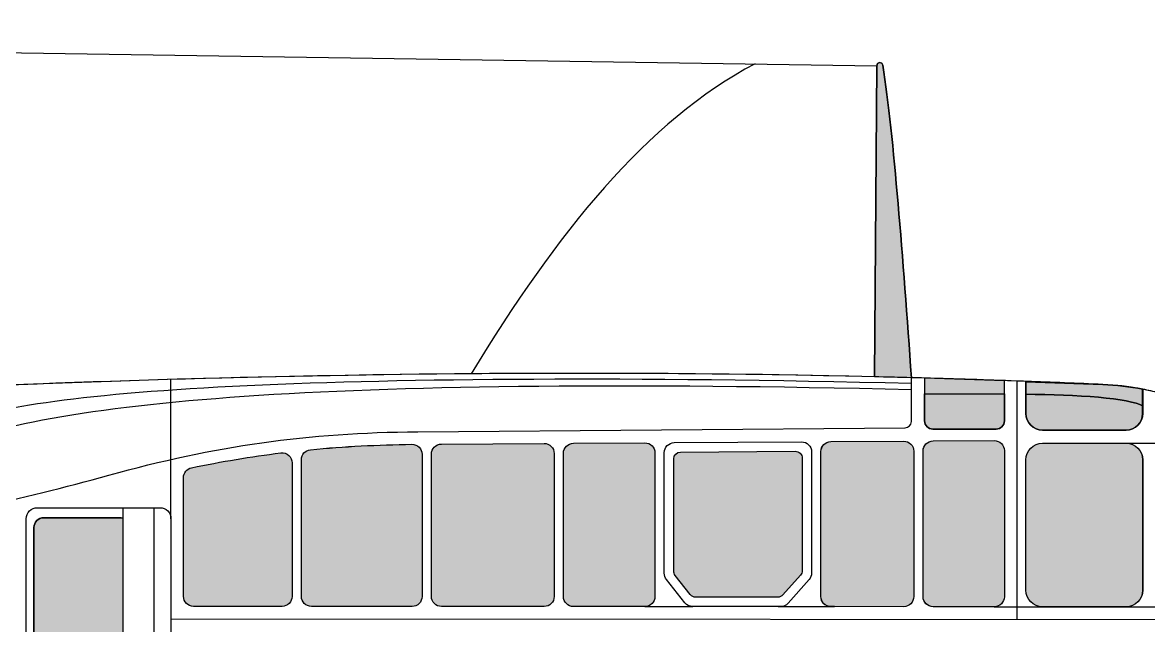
# Model space of a CAD drawing. Extents: x 65 to 351, y 42 to 244.
# Drawn here: x 130.59 to 162.96, y 210.61 to 227.94 of the extents above; entities that cross this region are included whole.
import ezdxf

# ---------------------------------------------------------------- set-up
doc = ezdxf.new("R2010")
doc.units = 0
doc.header["$MEASUREMENT"] = 0
doc.layers.add('4-VIEW', color=7, linetype='CONTINUOUS')
doc.layers.add('SOLIDS', color=7, linetype='CONTINUOUS')

msp = doc.modelspace()

# ---------------------------------------------------------------- hatches: boundary and pattern name
at = {"layer": 'SOLIDS'}
h = msp.add_hatch(color=252, dxfattribs=at)
edge = h.paths.add_edge_path()
edge.add_spline(control_points=[(155.148, 226.702), (155.148, 226.702), (155.079, 217.758), (155.079, 217.758), (155.436, 217.749), (155.792, 217.74), (156.146, 217.731), (155.9, 221.171), (155.64, 224.639), (155.327, 226.715), (155.311, 226.824), (155.149, 226.812), (155.148, 226.702)], knot_values=[0, 0, 0, 0, 1, 1, 1, 2, 2, 2, 3, 3, 3, 4, 4, 4, 4], degree=3, periodic=1)
msp.add_hatch(color=255, dxfattribs=at).paths.add_polyline_path([(158.817, 217.637), (156.526, 217.718), (156.526, 217.269), (158.817, 217.269)])
h = msp.add_hatch(color=255, dxfattribs=at)
edge = h.paths.add_edge_path()
edge.add_spline(control_points=[(161.648, 217.537), (161.648, 217.537), (159.437, 217.615), (159.437, 217.615), (159.437, 217.615), (159.437, 217.254), (159.437, 217.254), (160.87, 217.248), (162.44, 217.141), (162.795, 216.921), (162.795, 216.921), (162.795, 217.4), (162.795, 217.4), (162.421, 217.473), (162.039, 217.52), (161.648, 217.537)], knot_values=[0, 0, 0, 0, 1, 1, 1, 2, 2, 2, 3, 3, 3, 4, 4, 4, 5, 5, 5, 5], degree=3, periodic=1)
h = msp.add_hatch(color=255, dxfattribs=at)
edge = h.paths.add_edge_path()
edge.add_spline(control_points=[(156.526, 217.269), (156.526, 217.269), (156.526, 216.489), (156.526, 216.489), (156.526, 216.36), (156.631, 216.255), (156.76, 216.255), (156.76, 216.255), (158.583, 216.255), (158.583, 216.255), (158.712, 216.255), (158.817, 216.36), (158.817, 216.489), (158.817, 216.489), (158.817, 217.269), (158.817, 217.269), (158.817, 217.269), (156.526, 217.269), (156.526, 217.269)], knot_values=[0, 0, 0, 0, 1, 1, 1, 2, 2, 2, 3, 3, 3, 4, 4, 4, 5, 5, 5, 6, 6, 6, 6], degree=3, periodic=1)
h = msp.add_hatch(color=255, dxfattribs=at)
edge = h.paths.add_edge_path()
edge.add_spline(control_points=[(162.795, 216.921), (162.44, 217.141), (160.87, 217.248), (159.437, 217.254), (159.437, 217.254), (159.437, 216.702), (159.437, 216.702), (159.437, 216.44), (159.651, 216.226), (159.914, 216.226), (159.914, 216.226), (162.318, 216.226), (162.318, 216.226), (162.58, 216.226), (162.795, 216.44), (162.795, 216.702), (162.795, 216.702), (162.795, 216.921), (162.795, 216.921)], knot_values=[0, 0, 0, 0, 1, 1, 1, 2, 2, 2, 3, 3, 3, 4, 4, 4, 5, 5, 5, 6, 6, 6, 6], degree=3, periodic=1)
h = msp.add_hatch(color=255, dxfattribs=at)
edge = h.paths.add_edge_path()
edge.add_spline(control_points=[(138.604, 215.375), (138.604, 215.375), (138.604, 211.444), (138.604, 211.444), (138.604, 211.285), (138.734, 211.156), (138.892, 211.156), (138.892, 211.156), (141.788, 211.154), (141.788, 211.154), (141.947, 211.154), (142.076, 211.284), (142.076, 211.443), (142.076, 211.443), (142.076, 215.527), (142.076, 215.527), (142.076, 215.689), (141.946, 215.818), (141.784, 215.816), (140.807, 215.803), (139.838, 215.756), (138.865, 215.662), (138.716, 215.648), (138.604, 215.524), (138.604, 215.375)], knot_values=[0, 0, 0, 0, 1, 1, 1, 2, 2, 2, 3, 3, 3, 4, 4, 4, 5, 5, 5, 6, 6, 6, 7, 7, 7, 8, 8, 8, 8], degree=3, periodic=1)
h = msp.add_hatch(color=255, dxfattribs=at)
edge = h.paths.add_edge_path()
edge.add_spline(control_points=[(142.343, 215.533), (142.343, 215.533), (142.343, 211.443), (142.343, 211.443), (142.343, 211.284), (142.473, 211.154), (142.632, 211.154), (142.632, 211.154), (145.584, 211.153), (145.584, 211.153), (145.743, 211.153), (145.873, 211.282), (145.873, 211.441), (145.873, 211.441), (145.873, 215.553), (145.873, 215.553), (145.873, 215.713), (145.744, 215.842), (145.582, 215.841), (145.582, 215.841), (142.63, 215.822), (142.63, 215.822), (142.472, 215.821), (142.343, 215.692), (142.343, 215.533)], knot_values=[0, 0, 0, 0, 1, 1, 1, 2, 2, 2, 3, 3, 3, 4, 4, 4, 5, 5, 5, 6, 6, 6, 7, 7, 7, 8, 8, 8, 8], degree=3, periodic=1)
h = msp.add_hatch(color=255, dxfattribs=at)
edge = h.paths.add_edge_path()
edge.add_spline(control_points=[(146.14, 215.558), (146.14, 215.558), (146.14, 211.441), (146.14, 211.441), (146.14, 211.282), (146.269, 211.152), (146.428, 211.152), (146.428, 211.152), (148.484, 211.151), (148.484, 211.151), (148.643, 211.151), (148.772, 211.281), (148.772, 211.44), (148.772, 211.44), (148.772, 215.571), (148.772, 215.571), (148.772, 215.732), (148.643, 215.86), (148.482, 215.859), (148.482, 215.859), (146.427, 215.846), (146.427, 215.846), (146.268, 215.845), (146.14, 215.716), (146.14, 215.558)], knot_values=[0, 0, 0, 0, 1, 1, 1, 2, 2, 2, 3, 3, 3, 4, 4, 4, 5, 5, 5, 6, 6, 6, 7, 7, 7, 8, 8, 8, 8], degree=3, periodic=1)
h = msp.add_hatch(color=255, dxfattribs=at)
edge = h.paths.add_edge_path()
edge.add_spline(control_points=[(149.31, 215.397), (149.31, 215.397), (149.31, 212.172), (149.31, 212.172), (149.31, 212.126), (149.324, 212.086), (149.352, 212.049), (149.352, 212.049), (149.788, 211.497), (149.788, 211.497), (149.827, 211.447), (149.881, 211.421), (149.944, 211.421), (149.944, 211.421), (152.301, 211.42), (152.301, 211.42), (152.36, 211.42), (152.41, 211.443), (152.45, 211.486), (152.45, 211.486), (152.954, 212.054), (152.954, 212.054), (152.988, 212.092), (153.004, 212.136), (153.004, 212.186), (153.004, 212.186), (153.004, 215.418), (153.004, 215.418), (153.004, 215.473), (152.985, 215.52), (152.946, 215.559), (152.907, 215.597), (152.86, 215.617), (152.805, 215.616), (152.805, 215.616), (149.507, 215.595), (149.507, 215.595), (149.398, 215.595), (149.31, 215.506), (149.31, 215.397)], knot_values=[0, 0, 0, 0, 1, 1, 1, 2, 2, 2, 3, 3, 3, 4, 4, 4, 5, 5, 5, 6, 6, 6, 7, 7, 7, 8, 8, 8, 9, 9, 9, 10, 10, 10, 11, 11, 11, 12, 12, 12, 13, 13, 13, 13], degree=3, periodic=1)
h = msp.add_hatch(color=255, dxfattribs=at)
edge = h.paths.add_edge_path()
edge.add_spline(control_points=[(153.542, 215.605), (153.542, 215.605), (153.542, 211.438), (153.542, 211.438), (153.542, 211.286), (153.66, 211.161), (153.809, 211.15), (153.809, 211.15), (153.83, 211.149), (153.83, 211.149), (153.83, 211.149), (153.933, 211.15), (153.933, 211.15), (153.933, 211.15), (155.924, 211.148), (155.924, 211.148), (156.083, 211.148), (156.213, 211.278), (156.213, 211.437), (156.213, 211.437), (156.213, 215.618), (156.213, 215.618), (156.213, 215.698), (156.184, 215.766), (156.128, 215.823), (156.071, 215.879), (156.002, 215.907), (155.923, 215.907), (155.923, 215.907), (153.829, 215.893), (153.829, 215.893), (153.671, 215.892), (153.542, 215.763), (153.542, 215.605)], knot_values=[0, 0, 0, 0, 1, 1, 1, 2, 2, 2, 3, 3, 3, 4, 4, 4, 5, 5, 5, 6, 6, 6, 7, 7, 7, 8, 8, 8, 9, 9, 9, 10, 10, 10, 11, 11, 11, 11], degree=3, periodic=1)
h = msp.add_hatch(color=255, dxfattribs=at)
edge = h.paths.add_edge_path()
edge.add_spline(control_points=[(158.529, 211.147), (158.688, 211.147), (158.817, 211.276), (158.817, 211.435), (158.817, 211.435), (158.817, 215.635), (158.817, 215.635), (158.817, 215.796), (158.688, 215.924), (158.527, 215.923), (158.527, 215.923), (156.767, 215.912), (156.767, 215.912), (156.608, 215.911), (156.48, 215.782), (156.48, 215.623), (156.48, 215.623), (156.48, 211.436), (156.48, 211.436), (156.48, 211.278), (156.61, 211.148), (156.768, 211.148), (156.768, 211.148), (158.529, 211.147), (158.529, 211.147)], knot_values=[0, 0, 0, 0, 1, 1, 1, 2, 2, 2, 3, 3, 3, 4, 4, 4, 5, 5, 5, 6, 6, 6, 7, 7, 7, 8, 8, 8, 8], degree=3, periodic=1)
h = msp.add_hatch(color=255, dxfattribs=at)
edge = h.paths.add_edge_path()
edge.add_spline(control_points=[(159.437, 215.371), (159.437, 215.371), (159.437, 211.624), (159.437, 211.624), (159.437, 211.361), (159.651, 211.147), (159.914, 211.147), (159.914, 211.147), (162.318, 211.147), (162.318, 211.147), (162.58, 211.147), (162.795, 211.361), (162.795, 211.624), (162.795, 211.624), (162.795, 215.371), (162.795, 215.371), (162.795, 215.633), (162.58, 215.848), (162.318, 215.848), (162.318, 215.848), (159.914, 215.848), (159.914, 215.848), (159.651, 215.848), (159.437, 215.633), (159.437, 215.371)], knot_values=[0, 0, 0, 0, 1, 1, 1, 2, 2, 2, 3, 3, 3, 4, 4, 4, 5, 5, 5, 6, 6, 6, 7, 7, 7, 8, 8, 8, 8], degree=3, periodic=1)
h = msp.add_hatch(color=255, dxfattribs=at)
edge = h.paths.add_edge_path()
edge.add_spline(control_points=[(135.216, 214.858), (135.216, 214.858), (135.216, 211.446), (135.216, 211.446), (135.216, 211.287), (135.346, 211.157), (135.505, 211.157), (135.505, 211.157), (138.048, 211.156), (138.048, 211.156), (138.207, 211.156), (138.337, 211.286), (138.337, 211.444), (138.337, 211.444), (138.337, 215.282), (138.337, 215.282), (138.337, 215.456), (138.186, 215.59), (138.013, 215.569), (137.157, 215.462), (136.304, 215.321), (135.445, 215.141), (135.31, 215.112), (135.216, 214.996), (135.216, 214.858)], knot_values=[0, 0, 0, 0, 1, 1, 1, 2, 2, 2, 3, 3, 3, 4, 4, 4, 5, 5, 5, 6, 6, 6, 7, 7, 7, 8, 8, 8, 8], degree=3, periodic=1)
h = msp.add_hatch(color=255, dxfattribs=at)
edge = h.paths.add_edge_path()
edge.add_spline(control_points=[(130.916, 213.425), (130.916, 213.425), (130.916, 210.058), (130.916, 210.058), (130.916, 209.903), (131.043, 209.776), (131.197, 209.776), (131.197, 209.776), (133.473, 209.776), (133.473, 209.776), (133.473, 209.776), (133.473, 213.706), (133.473, 213.706), (133.473, 213.706), (131.197, 213.706), (131.197, 213.706), (131.043, 213.706), (130.916, 213.58), (130.916, 213.425)], knot_values=[0, 0, 0, 0, 1, 1, 1, 2, 2, 2, 3, 3, 3, 4, 4, 4, 5, 5, 5, 6, 6, 6, 6], degree=3, periodic=1)

# ---------------------------------------------------------------- linework, layer by layer
at = {"layer": '4-VIEW', "color": 7}
for points in [[(88.29, 227.716), (155.147, 226.702)], [(134.855, 213.678), (134.855, 217.676)], [(159.178, 217.636), (159.178, 210.786)], [(156.525, 217.269), (158.817, 217.269)], [(133.472, 213.993), (133.472, 209.49)], [(134.359, 213.993), (134.359, 209.49)], [(148.484, 211.151), (149.856, 211.151)], [(152.311, 211.15), (153.933, 211.15)], [(134.855, 210.797), (169.326, 210.782)]]:
    msp.add_lwpolyline(points, dxfattribs=at)
for points in [[(151.649, 226.755), (148.552, 225.141), (145.919, 221.85), (143.484, 217.844)], [(128.787, 216.389), (130.522, 217.408), (139.957, 217.958), (156.146, 217.574)], [(128.155, 215.686), (131.626, 217.134), (139.957, 217.777), (156.146, 217.393)], [(159.436, 217.255), (160.869, 217.248), (162.44, 217.141), (162.794, 216.921)]]:
    msp.add_open_spline(points, degree=3, dxfattribs=at)
for points, knots in [([(155.079, 217.758), (155.079, 217.758), (155.147, 226.702), (155.147, 226.702), (155.148, 226.812), (155.311, 226.824), (155.327, 226.715), (155.64, 224.639), (155.9, 221.171), (156.146, 217.731)], [0, 0, 0, 0, 1, 1, 1, 2, 2, 2, 3, 3, 3, 3]), ([(174.224, 212.835), (172.469, 213.114), (170.793, 213.328), (169.642, 213.443), (169.459, 213.461), (169.307, 213.528), (169.17, 213.651), (167.034, 215.567), (164.611, 217.408), (161.648, 217.538), (152, 217.959), (141.487, 217.977), (129.926, 217.507), (129.706, 217.499), (129.521, 217.395), (129.398, 217.212), (128.65, 216.096), (127.726, 215.173), (126.655, 214.412), (125.76, 213.776), (123.656, 213.793), (122.755, 214.385), (122.06, 214.841), (121.477, 215.367), (120.983, 215.93), (120.82, 216.117), (120.604, 216.213), (120.355, 216.206), (120.355, 216.206), (99.791, 215.698), (99.791, 215.698), (98.618, 215.669), (97.597, 216.097), (96.796, 216.954), (96.796, 216.954), (90.009, 224.212), (90.009, 224.212), (89.42, 224.842), (88.799, 225.327), (88.156, 225.671)], [0, 0, 0, 0, 1, 1, 1, 2, 2, 2, 3, 3, 3, 4, 4, 4, 5, 5, 5, 6, 6, 6, 7, 7, 7, 8, 8, 8, 9, 9, 9, 10, 10, 10, 11, 11, 11, 12, 12, 12, 13, 13, 13, 13]), ([(134.855, 209.805), (134.855, 209.805), (133.655, 207.439), (133.655, 207.439), (133.57, 207.271), (133.409, 207.172), (133.221, 207.172), (133.221, 207.172), (131.509, 207.172), (131.509, 207.172), (131.294, 207.172), (131.111, 207.305), (131.046, 207.51), (131.046, 207.51), (129.065, 213.66), (129.065, 213.66), (129.019, 213.803), (129.105, 213.952), (129.252, 213.984), (130.532, 214.262), (131.805, 214.577), (133.068, 214.928), (136.106, 215.775), (138.796, 216.153), (141.95, 216.179), (141.95, 216.179), (155.967, 216.29), (155.967, 216.29), (156.066, 216.291), (156.146, 216.371), (156.146, 216.47), (156.146, 216.47), (156.146, 217.731), (156.146, 217.731)], [0, 0, 0, 0, 1, 1, 1, 2, 2, 2, 3, 3, 3, 4, 4, 4, 5, 5, 5, 6, 6, 6, 7, 7, 7, 8, 8, 8, 9, 9, 9, 10, 10, 10, 11, 11, 11, 11]), ([(156.525, 217.721), (156.525, 217.721), (156.525, 216.489), (156.525, 216.489), (156.525, 216.36), (156.631, 216.255), (156.76, 216.255), (156.76, 216.255), (158.583, 216.255), (158.583, 216.255), (158.712, 216.255), (158.817, 216.36), (158.817, 216.489), (158.817, 216.489), (158.817, 217.647), (158.817, 217.647)], [0, 0, 0, 0, 1, 1, 1, 2, 2, 2, 3, 3, 3, 4, 4, 4, 5, 5, 5, 5]), ([(159.436, 217.626), (159.436, 217.626), (159.436, 216.702), (159.436, 216.702), (159.436, 216.44), (159.651, 216.226), (159.914, 216.226), (159.914, 216.226), (162.317, 216.226), (162.317, 216.226), (162.58, 216.226), (162.794, 216.44), (162.794, 216.702), (162.794, 216.702), (162.794, 217.4), (162.794, 217.4)], [0, 0, 0, 0, 1, 1, 1, 2, 2, 2, 3, 3, 3, 4, 4, 4, 5, 5, 5, 5]), ([(162.317, 215.848), (162.317, 215.848), (164.098, 215.848), (164.098, 215.848), (164.745, 215.848), (165.161, 215.991), (165.732, 216.257)], [0, 0, 0, 0, 1, 1, 1, 2, 2, 2, 2]), ([(138.892, 211.156), (138.892, 211.156), (141.788, 211.154), (141.788, 211.154), (141.946, 211.154), (142.076, 211.284), (142.076, 211.443), (142.076, 211.443), (142.076, 215.527), (142.076, 215.527), (142.076, 215.689), (141.946, 215.818), (141.784, 215.816), (140.806, 215.803), (139.838, 215.757), (138.865, 215.662), (138.716, 215.648), (138.604, 215.524), (138.604, 215.375), (138.604, 215.375), (138.604, 211.444), (138.604, 211.444), (138.604, 211.285), (138.733, 211.156), (138.892, 211.156), (138.892, 211.156), (138.892, 211.156), (138.892, 211.156)], [0, 0, 0, 0, 1, 1, 1, 2, 2, 2, 3, 3, 3, 4, 4, 4, 5, 5, 5, 6, 6, 6, 7, 7, 7, 8, 8, 8, 9, 9, 9, 9]), ([(142.632, 211.154), (142.632, 211.154), (145.584, 211.153), (145.584, 211.153), (145.743, 211.153), (145.873, 211.282), (145.873, 211.441), (145.873, 211.441), (145.873, 215.553), (145.873, 215.553), (145.873, 215.713), (145.744, 215.842), (145.582, 215.841), (145.582, 215.841), (142.63, 215.822), (142.63, 215.822), (142.472, 215.821), (142.343, 215.692), (142.343, 215.534), (142.343, 215.534), (142.343, 211.443), (142.343, 211.443), (142.343, 211.284), (142.473, 211.154), (142.632, 211.154), (142.632, 211.154), (142.632, 211.154), (142.632, 211.154)], [0, 0, 0, 0, 1, 1, 1, 2, 2, 2, 3, 3, 3, 4, 4, 4, 5, 5, 5, 6, 6, 6, 7, 7, 7, 8, 8, 8, 9, 9, 9, 9]), ([(146.428, 211.152), (146.428, 211.152), (148.484, 211.151), (148.484, 211.151), (148.643, 211.151), (148.772, 211.281), (148.772, 211.44), (148.772, 211.44), (148.772, 215.571), (148.772, 215.571), (148.772, 215.732), (148.643, 215.86), (148.482, 215.859), (148.482, 215.859), (146.426, 215.846), (146.426, 215.846), (146.268, 215.845), (146.14, 215.716), (146.14, 215.558), (146.14, 215.558), (146.14, 211.441), (146.14, 211.441), (146.14, 211.282), (146.269, 211.152), (146.428, 211.152), (146.428, 211.152), (146.428, 211.152), (146.428, 211.152)], [0, 0, 0, 0, 1, 1, 1, 2, 2, 2, 3, 3, 3, 4, 4, 4, 5, 5, 5, 6, 6, 6, 7, 7, 7, 8, 8, 8, 9, 9, 9, 9]), ([(149.101, 211.931), (149.101, 211.931), (149.63, 211.261), (149.63, 211.261), (149.686, 211.189), (149.765, 211.151), (149.856, 211.151), (149.856, 211.151), (152.382, 211.15), (152.382, 211.15), (152.467, 211.15), (152.541, 211.183), (152.598, 211.246), (152.598, 211.246), (153.202, 211.926), (153.202, 211.926), (153.251, 211.981), (153.275, 212.044), (153.275, 212.117), (153.275, 212.117), (153.275, 215.599), (153.275, 215.599), (153.275, 215.679), (153.246, 215.748), (153.19, 215.804), (153.133, 215.86), (153.064, 215.888), (152.984, 215.888), (152.984, 215.888), (149.326, 215.865), (149.326, 215.865), (149.168, 215.864), (149.039, 215.734), (149.039, 215.576), (149.039, 215.576), (149.039, 212.11), (149.039, 212.11), (149.039, 212.042), (149.06, 211.984), (149.101, 211.931), (149.101, 211.931), (149.101, 211.931), (149.101, 211.931)], [0, 0, 0, 0, 1, 1, 1, 2, 2, 2, 3, 3, 3, 4, 4, 4, 5, 5, 5, 6, 6, 6, 7, 7, 7, 8, 8, 8, 9, 9, 9, 10, 10, 10, 11, 11, 11, 12, 12, 12, 13, 13, 13, 14, 14, 14, 14]), ([(149.352, 212.049), (149.352, 212.049), (149.788, 211.497), (149.788, 211.497), (149.827, 211.447), (149.881, 211.421), (149.944, 211.421), (149.944, 211.421), (152.301, 211.42), (152.301, 211.42), (152.36, 211.42), (152.41, 211.443), (152.449, 211.487), (152.449, 211.487), (152.954, 212.054), (152.954, 212.054), (152.988, 212.092), (153.004, 212.136), (153.004, 212.186), (153.004, 212.186), (153.004, 215.418), (153.004, 215.418), (153.004, 215.473), (152.985, 215.52), (152.946, 215.559), (152.907, 215.598), (152.86, 215.617), (152.805, 215.616), (152.805, 215.616), (149.507, 215.595), (149.507, 215.595), (149.398, 215.595), (149.31, 215.506), (149.31, 215.397), (149.31, 215.397), (149.31, 212.172), (149.31, 212.172), (149.31, 212.126), (149.324, 212.086), (149.352, 212.049), (149.352, 212.049), (149.352, 212.049), (149.352, 212.049)], [0, 0, 0, 0, 1, 1, 1, 2, 2, 2, 3, 3, 3, 4, 4, 4, 5, 5, 5, 6, 6, 6, 7, 7, 7, 8, 8, 8, 9, 9, 9, 10, 10, 10, 11, 11, 11, 12, 12, 12, 13, 13, 13, 14, 14, 14, 14]), ([(153.83, 211.149), (153.83, 211.149), (155.924, 211.148), (155.924, 211.148), (156.083, 211.148), (156.213, 211.278), (156.213, 211.437), (156.213, 211.437), (156.213, 215.618), (156.213, 215.618), (156.213, 215.698), (156.184, 215.767), (156.128, 215.823), (156.071, 215.879), (156.002, 215.907), (155.923, 215.907), (155.923, 215.907), (153.828, 215.893), (153.828, 215.893), (153.67, 215.892), (153.542, 215.763), (153.542, 215.605), (153.542, 215.605), (153.542, 211.438), (153.542, 211.438), (153.542, 211.279), (153.671, 211.149), (153.83, 211.149), (153.83, 211.149), (153.83, 211.149), (153.83, 211.149)], [0, 0, 0, 0, 1, 1, 1, 2, 2, 2, 3, 3, 3, 4, 4, 4, 5, 5, 5, 6, 6, 6, 7, 7, 7, 8, 8, 8, 9, 9, 9, 10, 10, 10, 10]), ([(156.768, 211.148), (156.768, 211.148), (158.529, 211.147), (158.529, 211.147), (158.688, 211.147), (158.817, 211.276), (158.817, 211.435), (158.817, 211.435), (158.817, 215.635), (158.817, 215.635), (158.817, 215.796), (158.688, 215.924), (158.527, 215.923), (158.527, 215.923), (156.766, 215.912), (156.766, 215.912), (156.608, 215.911), (156.48, 215.782), (156.48, 215.624), (156.48, 215.624), (156.48, 211.436), (156.48, 211.436), (156.48, 211.278), (156.609, 211.148), (156.768, 211.148), (156.768, 211.148), (156.768, 211.148), (156.768, 211.148)], [0, 0, 0, 0, 1, 1, 1, 2, 2, 2, 3, 3, 3, 4, 4, 4, 5, 5, 5, 6, 6, 6, 7, 7, 7, 8, 8, 8, 9, 9, 9, 9]), ([(159.914, 211.147), (159.914, 211.147), (162.317, 211.147), (162.317, 211.147), (162.58, 211.147), (162.794, 211.362), (162.794, 211.624), (162.794, 211.624), (162.794, 215.371), (162.794, 215.371), (162.794, 215.633), (162.58, 215.848), (162.317, 215.848), (162.317, 215.848), (159.914, 215.848), (159.914, 215.848), (159.651, 215.848), (159.436, 215.633), (159.436, 215.371), (159.436, 215.371), (159.436, 211.624), (159.436, 211.624), (159.436, 211.362), (159.651, 211.147), (159.914, 211.147), (159.914, 211.147), (159.914, 211.147), (159.914, 211.147)], [0, 0, 0, 0, 1, 1, 1, 2, 2, 2, 3, 3, 3, 4, 4, 4, 5, 5, 5, 6, 6, 6, 7, 7, 7, 8, 8, 8, 9, 9, 9, 9]), ([(135.504, 211.157), (135.504, 211.157), (138.048, 211.156), (138.048, 211.156), (138.207, 211.156), (138.337, 211.286), (138.337, 211.445), (138.337, 211.445), (138.337, 215.282), (138.337, 215.282), (138.337, 215.457), (138.186, 215.59), (138.013, 215.569), (137.157, 215.462), (136.304, 215.321), (135.445, 215.141), (135.31, 215.112), (135.216, 214.996), (135.216, 214.858), (135.216, 214.858), (135.216, 211.446), (135.216, 211.446), (135.216, 211.287), (135.346, 211.157), (135.504, 211.157), (135.504, 211.157), (135.504, 211.157), (135.504, 211.157)], [0, 0, 0, 0, 1, 1, 1, 2, 2, 2, 3, 3, 3, 4, 4, 4, 5, 5, 5, 6, 6, 6, 7, 7, 7, 8, 8, 8, 9, 9, 9, 9]), ([(131.011, 209.49), (131.011, 209.49), (134.54, 209.49), (134.54, 209.49), (134.714, 209.49), (134.855, 209.632), (134.855, 209.805), (134.855, 209.805), (134.855, 213.678), (134.855, 213.678), (134.855, 213.851), (134.714, 213.993), (134.54, 213.993), (134.54, 213.993), (131.011, 213.993), (131.011, 213.993), (130.838, 213.993), (130.696, 213.851), (130.696, 213.678), (130.696, 213.678), (130.696, 209.805), (130.696, 209.805), (130.696, 209.632), (130.838, 209.49), (131.011, 209.49), (131.011, 209.49), (131.011, 209.49), (131.011, 209.49)], [0, 0, 0, 0, 1, 1, 1, 2, 2, 2, 3, 3, 3, 4, 4, 4, 5, 5, 5, 6, 6, 6, 7, 7, 7, 8, 8, 8, 9, 9, 9, 9]), ([(133.42, 213.706), (133.42, 213.706), (131.197, 213.706), (131.197, 213.706), (131.042, 213.706), (130.916, 213.58), (130.916, 213.425), (130.916, 213.425), (130.916, 210.058), (130.916, 210.058), (130.916, 209.903), (131.042, 209.776), (131.197, 209.776), (131.197, 209.776), (133.472, 209.776), (133.472, 209.776)], [0, 0, 0, 0, 1, 1, 1, 2, 2, 2, 3, 3, 3, 4, 4, 4, 5, 5, 5, 5]), ([(158.529, 211.147), (158.529, 211.147), (163.292, 211.147), (163.292, 211.147), (164.284, 211.147), (167.313, 211.288), (168.183, 211.681), (168.9, 212.006), (169.424, 212.638), (169.642, 213.443)], [0, 0, 0, 0, 1, 1, 1, 2, 2, 2, 3, 3, 3, 3])]:
    msp.add_open_spline(points, degree=3, knots=knots, dxfattribs=at)
at = {"layer": 'SOLIDS'}
msp.add_lwpolyline([(158.817, 217.637), (156.526, 217.718), (156.526, 217.269), (158.817, 217.269), (158.817, 217.637)], dxfattribs=at)
for points, knots in [([(122.049, 219.231), (123.462, 220.879), (126.416, 220.877), (127.831, 219.231), (127.899, 219.152), (127.963, 219.069), (128.024, 218.983), (128.024, 218.983), (127.932, 218.983), (127.932, 218.983), (127.905, 218.983), (127.881, 218.969), (127.868, 218.945), (127.855, 218.92), (127.857, 218.893), (127.872, 218.87), (128.267, 218.291), (128.462, 217.587), (128.462, 216.827), (128.462, 216.827), (128.459, 216.462), (128.459, 216.462), (128.584, 216.621), (128.703, 216.789), (128.818, 216.967), (128.937, 217.151), (129.216, 217.253), (129.435, 217.262), (129.557, 217.414), (129.727, 217.499), (129.926, 217.507), (129.974, 217.509), (130.022, 217.511), (130.07, 217.513), (139.005, 217.873), (147.313, 217.942), (155.079, 217.758), (155.079, 217.758), (155.148, 226.702), (155.148, 226.702), (155.149, 226.812), (155.311, 226.824), (155.327, 226.715), (155.64, 224.639), (155.9, 221.171), (156.146, 217.731), (156.273, 217.727), (156.399, 217.724), (156.526, 217.721), (157.417, 217.696), (158.301, 217.667), (159.178, 217.636), (159.264, 217.633), (159.35, 217.629), (159.437, 217.626), (160.179, 217.599), (160.916, 217.569), (161.648, 217.537), (162.039, 217.52), (162.421, 217.474), (162.795, 217.4), (162.952, 217.37), (163.107, 217.334), (163.261, 217.295), (163.917, 217.125), (164.545, 216.878), (165.148, 216.573), (165.345, 216.474), (165.54, 216.368), (165.732, 216.257), (166.97, 215.542), (168.106, 214.606), (169.17, 213.651), (169.307, 213.528), (169.459, 213.461), (169.642, 213.442), (169.746, 213.432), (169.855, 213.421), (169.968, 213.409), (169.968, 213.409), (170.209, 213.383), (170.209, 213.383), (171.652, 213.227), (172.822, 213.062), (174.225, 212.835), (174.239, 213.952), (174.299, 214.675), (174.369, 215.742), (174.374, 215.825), (174.493, 215.834), (174.511, 215.753), (174.712, 214.86), (174.855, 214.143), (174.964, 212.715), (175.426, 212.635), (175.522, 212.625), (175.98, 212.538), (175.98, 212.538), (176.368, 212.467), (176.368, 212.467), (177.81, 212.199), (179.184, 211.897), (180.241, 211.582), (180.67, 211.454), (181.046, 211.324), (181.354, 211.193), (183.113, 210.443), (183.712, 208.777), (183.385, 207.324), (183.296, 206.927), (183.137, 206.546), (182.915, 206.203), (183.034, 205.795), (182.856, 205.25), (182.379, 205.25), (182.379, 205.25), (181.96, 205.25), (181.96, 205.25), (181.773, 205.13), (181.57, 205.027), (181.351, 204.945), (181.068, 204.839), (180.686, 204.738), (180.241, 204.644), (178.833, 204.345), (176.791, 204.11), (175.203, 203.966), (175.23, 203.224), (175.225, 202.499), (175.2, 201.789), (175.139, 200.077), (174.965, 198.446), (174.862, 196.857), (174.857, 196.775), (174.737, 196.765), (174.72, 196.846), (174.375, 198.387), (174.327, 200.454), (174.359, 203.906), (174.097, 203.883), (173.738, 203.847), (173.493, 203.826), (173.49, 203.636), (173.417, 203.467), (173.29, 203.318), (173.337, 203.265), (173.364, 203.194), (173.358, 203.118), (173.311, 202.47), (172.816, 202), (172.15, 201.744), (172.15, 201.744), (172.15, 200.389), (172.15, 200.389), (172.15, 200.316), (172.095, 200.255), (172.023, 200.246), (172.023, 200.246), (172.023, 199.987), (172.023, 199.987), (172.023, 199.987), (173.416, 199.987), (173.416, 199.987), (173.455, 199.987), (173.488, 199.955), (173.488, 199.915), (173.488, 199.915), (173.488, 199.826), (173.488, 199.826), (173.488, 199.786), (173.455, 199.753), (173.415, 199.753), (173.415, 199.753), (172.023, 199.753), (172.023, 199.753), (172.023, 199.753), (172.023, 199.621), (172.023, 199.621), (172.023, 199.581), (171.991, 199.548), (171.951, 199.548), (171.951, 199.548), (171.747, 199.548), (171.747, 199.548), (171.707, 199.548), (171.675, 199.581), (171.675, 199.621), (171.675, 199.621), (171.675, 200.245), (171.675, 200.245), (171.675, 200.245), (171.629, 200.245), (171.629, 200.245), (171.556, 200.245), (171.494, 200.299), (171.486, 200.372), (171.486, 200.372), (171.334, 201.548), (171.334, 201.548), (170.658, 201.469), (169.929, 201.573), (169.345, 201.885), (169.325, 201.896), (169.307, 201.91), (169.293, 201.927), (169.255, 201.971), (169.243, 202.031), (169.255, 202.085), (169.255, 202.085), (169.071, 202.057), (169.071, 202.057), (168.955, 202.038), (168.846, 202.078), (168.771, 202.153), (168.771, 202.153), (168.771, 201.872), (168.771, 201.872), (168.771, 201.773), (168.69, 201.692), (168.591, 201.692), (168.591, 201.692), (168.106, 201.692), (168.106, 201.692), (168.006, 201.692), (167.925, 201.773), (167.925, 201.872), (167.925, 201.872), (167.925, 202.166), (167.925, 202.166), (167.023, 201.924), (166.067, 201.784), (165.139, 201.715), (165.044, 201.708), (164.949, 201.702), (164.855, 201.696), (164.803, 201.693), (164.759, 201.734), (164.759, 201.787), (164.759, 201.787), (164.76, 201.962), (164.76, 201.962), (164.76, 202.012), (164.72, 202.052), (164.67, 202.053), (164.67, 202.053), (162.137, 202.065), (162.137, 202.065), (162.078, 202.065), (162.03, 202.113), (162.03, 202.173), (162.03, 202.173), (162.028, 202.414), (162.028, 202.414), (162.028, 202.473), (161.98, 202.521), (161.921, 202.521), (161.921, 202.521), (160.962, 202.525), (160.962, 202.525), (160.901, 202.525), (160.853, 202.477), (160.853, 202.417), (160.853, 202.417), (160.854, 202.18), (160.854, 202.18), (160.854, 202.119), (160.805, 202.071), (160.745, 202.071), (160.745, 202.071), (158.53, 202.082), (158.53, 202.082), (158.53, 202.082), (158.577, 201.443), (158.577, 201.443), (158.577, 201.443), (158.621, 201.444), (158.621, 201.444), (158.689, 201.446), (158.746, 201.393), (158.749, 201.325), (158.749, 201.325), (158.752, 201.229), (158.752, 201.229), (158.754, 201.161), (158.701, 201.104), (158.633, 201.101), (158.633, 201.101), (158.602, 201.1), (158.602, 201.1), (158.602, 201.1), (158.674, 200.139), (158.674, 200.139), (158.674, 200.139), (158.739, 200.141), (158.739, 200.141), (158.807, 200.143), (158.864, 200.09), (158.866, 200.022), (158.866, 200.022), (158.869, 199.925), (158.869, 199.925), (158.872, 199.858), (158.818, 199.801), (158.75, 199.798), (158.75, 199.798), (158.699, 199.797), (158.699, 199.797), (158.699, 199.797), (158.77, 198.838), (158.77, 198.838), (160.466, 198.755), (161.816, 197.353), (161.816, 195.637), (161.816, 193.866), (160.381, 192.432), (158.611, 192.432), (156.841, 192.432), (155.406, 193.866), (155.406, 195.637), (155.406, 195.957), (155.499, 196.404), (155.601, 196.742), (154.931, 197.093), (154.287, 197.452), (153.664, 197.824), (153.549, 197.892), (153.434, 197.962), (153.32, 198.032), (152.294, 198.659), (151.325, 199.321), (150.39, 200.035), (149.144, 200.986), (147.998, 202.006), (146.891, 203.097), (132.679, 203.096), (109.905, 204.419), (94.99, 205.75), (92.867, 205.939), (90.904, 206.129), (89.147, 206.315), (89.147, 206.315), (88.902, 206.069), (88.902, 206.069), (88.878, 206.046), (88.851, 206.031), (88.821, 206.025), (88.821, 206.025), (88.189, 205.357), (88.189, 205.357), (88.334, 205.161), (88.42, 204.918), (88.42, 204.655), (88.42, 204.005), (87.892, 203.477), (87.242, 203.477), (86.591, 203.477), (86.064, 204.005), (86.064, 204.655), (86.064, 205.306), (86.591, 205.833), (87.242, 205.833), (87.489, 205.833), (87.718, 205.757), (87.907, 205.628), (87.907, 205.628), (88.289, 206.03), (88.289, 206.03), (88.224, 206.051), (88.177, 206.112), (88.177, 206.184), (88.177, 206.184), (88.177, 206.419), (88.177, 206.419), (83.495, 206.933), (80.49, 207.414), (80.192, 207.778), (79.609, 207.809), (79.261, 207.854), (79.257, 207.911), (79.257, 207.912), (79.257, 207.913), (79.258, 207.914), (79.258, 207.914), (78.058, 207.876), (78.058, 207.876), (77.849, 207.869), (77.703, 208.078), (77.781, 208.272), (77.781, 208.272), (78.129, 209.136), (78.129, 209.136), (78.153, 209.195), (78.192, 209.242), (78.242, 209.273), (77.648, 212.656), (77.433, 215.701), (77.848, 218.287), (78.004, 219.26), (78.249, 220.168), (78.598, 221.004), (79.009, 221.995), (79.565, 222.886), (80.286, 223.666), (80.805, 224.227), (81.41, 224.732), (82.109, 225.175), (83.276, 225.915), (84.455, 226.302), (85.602, 226.313), (86.074, 226.317), (86.542, 226.258), (87.001, 226.133), (87.02, 226.142), (87.041, 226.147), (87.063, 226.147), (87.063, 226.147), (87.475, 226.147), (87.475, 226.147), (87.541, 226.147), (87.597, 226.19), (87.614, 226.254), (87.614, 226.254), (87.678, 226.491), (87.678, 226.491), (87.695, 226.555), (87.751, 226.598), (87.817, 226.598), (87.817, 226.598), (87.862, 226.598), (87.862, 226.598), (87.862, 226.598), (87.959, 227.734), (87.959, 227.734), (87.976, 227.944), (88.297, 227.926), (88.291, 227.716), (88.291, 227.716), (88.256, 226.542), (88.256, 226.542), (88.285, 226.505), (88.293, 226.461), (88.281, 226.417), (88.281, 226.417), (88.264, 226.354), (88.264, 226.354), (88.253, 226.309), (88.261, 226.266), (88.289, 226.229), (88.318, 226.192), (88.358, 226.172), (88.404, 226.172), (88.404, 226.172), (93.434, 226.172), (93.434, 226.172), (93.533, 226.172), (93.614, 226.091), (93.614, 225.992), (93.614, 225.992), (93.614, 225.955), (93.614, 225.955), (93.614, 225.856), (93.533, 225.775), (93.434, 225.775), (93.434, 225.775), (88.294, 225.775), (88.294, 225.775), (88.23, 225.775), (88.174, 225.733), (88.156, 225.671), (88.799, 225.327), (89.42, 224.842), (90.009, 224.212), (90.009, 224.212), (91.086, 223.061), (91.086, 223.061), (91.086, 223.061), (95.55, 218.287), (95.55, 218.287), (95.55, 218.287), (96.794, 216.956), (96.794, 216.956), (96.794, 216.956), (96.796, 216.954), (96.796, 216.954), (97.509, 216.191), (98.396, 215.768), (99.41, 215.705), (99.535, 215.697), (99.662, 215.695), (99.791, 215.698), (99.791, 215.698), (120.232, 216.203), (120.232, 216.203), (120.232, 216.203), (120.355, 216.206), (120.355, 216.206), (120.53, 216.211), (120.688, 216.165), (120.823, 216.073), (121.028, 216.116), (121.23, 216.063), (121.262, 216.023), (121.262, 216.023), (121.262, 216.374), (121.262, 216.374), (121.262, 216.374), (121.262, 216.622), (121.262, 216.622), (121.262, 216.622), (121.262, 216.96), (121.262, 216.96), (121.262, 217.135), (121.272, 217.303), (121.292, 217.464), (121.292, 217.464), (119.324, 218.748), (119.324, 218.748), (119.302, 218.761), (119.289, 218.781), (119.284, 218.806), (119.279, 218.83), (119.284, 218.853), (119.298, 218.874), (119.298, 218.874), (119.327, 218.916), (119.327, 218.916), (119.354, 218.956), (119.409, 218.967), (119.45, 218.941), (119.45, 218.941), (121.336, 217.744), (121.336, 217.744), (121.348, 217.805), (121.362, 217.865), (121.377, 217.923), (121.377, 217.923), (118.856, 219.543), (118.856, 219.543), (118.775, 219.594), (118.899, 219.839), (118.997, 219.777), (118.997, 219.777), (121.47, 218.229), (121.47, 218.229), (121.568, 218.506), (121.699, 218.758), (121.856, 218.983), (121.917, 219.07), (121.981, 219.152), (122.049, 219.231), (122.049, 219.231), (122.049, 219.231), (122.049, 219.231)], [0, 0, 0, 0, 1, 1, 1, 2, 2, 2, 3, 3, 3, 4, 4, 4, 5, 5, 5, 6, 6, 6, 7, 7, 7, 8, 8, 8, 9, 9, 9, 10, 10, 10, 11, 11, 11, 12, 12, 12, 13, 13, 13, 14, 14, 14, 15, 15, 15, 16, 16, 16, 17, 17, 17, 18, 18, 18, 19, 19, 19, 20, 20, 20, 21, 21, 21, 22, 22, 22, 23, 23, 23, 24, 24, 24, 25, 25, 25, 26, 26, 26, 27, 27, 27, 28, 28, 28, 29, 29, 29, 30, 30, 30, 31, 31, 31, 32, 32, 32, 33, 33, 33, 34, 34, 34, 35, 35, 35, 36, 36, 36, 37, 37, 37, 38, 38, 38, 39, 39, 39, 40, 40, 40, 41, 41, 41, 42, 42, 42, 43, 43, 43, 44, 44, 44, 45, 45, 45, 46, 46, 46, 47, 47, 47, 48, 48, 48, 49, 49, 49, 50, 50, 50, 51, 51, 51, 52, 52, 52, 53, 53, 53, 54, 54, 54, 55, 55, 55, 56, 56, 56, 57, 57, 57, 58, 58, 58, 59, 59, 59, 60, 60, 60, 61, 61, 61, 62, 62, 62, 63, 63, 63, 64, 64, 64, 65, 65, 65, 66, 66, 66, 67, 67, 67, 68, 68, 68, 69, 69, 69, 70, 70, 70, 71, 71, 71, 72, 72, 72, 73, 73, 73, 74, 74, 74, 75, 75, 75, 76, 76, 76, 77, 77, 77, 78, 78, 78, 79, 79, 79, 80, 80, 80, 81, 81, 81, 82, 82, 82, 83, 83, 83, 84, 84, 84, 85, 85, 85, 86, 86, 86, 87, 87, 87, 88, 88, 88, 89, 89, 89, 90, 90, 90, 91, 91, 91, 92, 92, 92, 93, 93, 93, 94, 94, 94, 95, 95, 95, 96, 96, 96, 97, 97, 97, 98, 98, 98, 99, 99, 99, 100, 100, 100, 101, 101, 101, 102, 102, 102, 103, 103, 103, 104, 104, 104, 105, 105, 105, 106, 106, 106, 107, 107, 107, 108, 108, 108, 109, 109, 109, 110, 110, 110, 111, 111, 111, 112, 112, 112, 113, 113, 113, 114, 114, 114, 115, 115, 115, 116, 116, 116, 117, 117, 117, 118, 118, 118, 119, 119, 119, 120, 120, 120, 121, 121, 121, 122, 122, 122, 123, 123, 123, 124, 124, 124, 125, 125, 125, 126, 126, 126, 127, 127, 127, 128, 128, 128, 129, 129, 129, 130, 130, 130, 131, 131, 131, 132, 132, 132, 133, 133, 133, 134, 134, 134, 135, 135, 135, 136, 136, 136, 137, 137, 137, 138, 138, 138, 139, 139, 139, 140, 140, 140, 141, 141, 141, 142, 142, 142, 143, 143, 143, 144, 144, 144, 145, 145, 145, 146, 146, 146, 147, 147, 147, 148, 148, 148, 149, 149, 149, 150, 150, 150, 151, 151, 151, 152, 152, 152, 153, 153, 153, 154, 154, 154, 155, 155, 155, 156, 156, 156, 157, 157, 157, 158, 158, 158, 159, 159, 159, 160, 160, 160, 161, 161, 161, 162, 162, 162, 163, 163, 163, 164, 164, 164, 165, 165, 165, 166, 166, 166, 167, 167, 167, 168, 168, 168, 169, 169, 169, 170, 170, 170, 171, 171, 171, 172, 172, 172, 173, 173, 173, 174, 174, 174, 175, 175, 175, 176, 176, 176, 177, 177, 177, 178, 178, 178, 179, 179, 179, 180, 180, 180, 181, 181, 181, 182, 182, 182, 183, 183, 183, 184, 184, 184, 184]), ([(155.148, 226.702), (155.148, 226.702), (155.079, 217.758), (155.079, 217.758), (155.436, 217.749), (155.792, 217.74), (156.146, 217.731), (155.9, 221.171), (155.64, 224.639), (155.327, 226.715), (155.311, 226.824), (155.149, 226.812), (155.148, 226.702)], [0, 0, 0, 0, 1, 1, 1, 2, 2, 2, 3, 3, 3, 4, 4, 4, 4]), ([(161.648, 217.537), (161.648, 217.537), (159.437, 217.615), (159.437, 217.615), (159.437, 217.615), (159.437, 217.254), (159.437, 217.254), (160.87, 217.248), (162.44, 217.141), (162.795, 216.921), (162.795, 216.921), (162.795, 217.4), (162.795, 217.4), (162.421, 217.473), (162.039, 217.52), (161.648, 217.537)], [0, 0, 0, 0, 1, 1, 1, 2, 2, 2, 3, 3, 3, 4, 4, 4, 5, 5, 5, 5]), ([(156.526, 217.269), (156.526, 217.269), (156.526, 216.489), (156.526, 216.489), (156.526, 216.36), (156.631, 216.255), (156.76, 216.255), (156.76, 216.255), (158.583, 216.255), (158.583, 216.255), (158.712, 216.255), (158.817, 216.36), (158.817, 216.489), (158.817, 216.489), (158.817, 217.269), (158.817, 217.269), (158.817, 217.269), (156.526, 217.269), (156.526, 217.269)], [0, 0, 0, 0, 1, 1, 1, 2, 2, 2, 3, 3, 3, 4, 4, 4, 5, 5, 5, 6, 6, 6, 6]), ([(162.795, 216.921), (162.44, 217.141), (160.87, 217.248), (159.437, 217.254), (159.437, 217.254), (159.437, 216.702), (159.437, 216.702), (159.437, 216.44), (159.651, 216.226), (159.914, 216.226), (159.914, 216.226), (162.318, 216.226), (162.318, 216.226), (162.58, 216.226), (162.795, 216.44), (162.795, 216.702), (162.795, 216.702), (162.795, 216.921), (162.795, 216.921)], [0, 0, 0, 0, 1, 1, 1, 2, 2, 2, 3, 3, 3, 4, 4, 4, 5, 5, 5, 6, 6, 6, 6]), ([(138.604, 215.375), (138.604, 215.375), (138.604, 211.444), (138.604, 211.444), (138.604, 211.285), (138.734, 211.156), (138.892, 211.156), (138.892, 211.156), (141.788, 211.154), (141.788, 211.154), (141.947, 211.154), (142.076, 211.284), (142.076, 211.443), (142.076, 211.443), (142.076, 215.527), (142.076, 215.527), (142.076, 215.689), (141.946, 215.818), (141.784, 215.816), (140.807, 215.803), (139.838, 215.756), (138.865, 215.662), (138.716, 215.648), (138.604, 215.524), (138.604, 215.375)], [0, 0, 0, 0, 1, 1, 1, 2, 2, 2, 3, 3, 3, 4, 4, 4, 5, 5, 5, 6, 6, 6, 7, 7, 7, 8, 8, 8, 8]), ([(142.343, 215.533), (142.343, 215.533), (142.343, 211.443), (142.343, 211.443), (142.343, 211.284), (142.473, 211.154), (142.632, 211.154), (142.632, 211.154), (145.584, 211.153), (145.584, 211.153), (145.743, 211.153), (145.873, 211.282), (145.873, 211.441), (145.873, 211.441), (145.873, 215.553), (145.873, 215.553), (145.873, 215.713), (145.744, 215.842), (145.582, 215.841), (145.582, 215.841), (142.63, 215.822), (142.63, 215.822), (142.472, 215.821), (142.343, 215.692), (142.343, 215.533)], [0, 0, 0, 0, 1, 1, 1, 2, 2, 2, 3, 3, 3, 4, 4, 4, 5, 5, 5, 6, 6, 6, 7, 7, 7, 8, 8, 8, 8]), ([(146.14, 215.558), (146.14, 215.558), (146.14, 211.441), (146.14, 211.441), (146.14, 211.282), (146.269, 211.152), (146.428, 211.152), (146.428, 211.152), (148.484, 211.151), (148.484, 211.151), (148.643, 211.151), (148.772, 211.281), (148.772, 211.44), (148.772, 211.44), (148.772, 215.571), (148.772, 215.571), (148.772, 215.732), (148.643, 215.86), (148.482, 215.859), (148.482, 215.859), (146.427, 215.846), (146.427, 215.846), (146.268, 215.845), (146.14, 215.716), (146.14, 215.558)], [0, 0, 0, 0, 1, 1, 1, 2, 2, 2, 3, 3, 3, 4, 4, 4, 5, 5, 5, 6, 6, 6, 7, 7, 7, 8, 8, 8, 8]), ([(149.31, 215.397), (149.31, 215.397), (149.31, 212.172), (149.31, 212.172), (149.31, 212.126), (149.324, 212.086), (149.352, 212.049), (149.352, 212.049), (149.788, 211.497), (149.788, 211.497), (149.827, 211.447), (149.881, 211.421), (149.944, 211.421), (149.944, 211.421), (152.301, 211.42), (152.301, 211.42), (152.36, 211.42), (152.41, 211.443), (152.45, 211.486), (152.45, 211.486), (152.954, 212.054), (152.954, 212.054), (152.988, 212.092), (153.004, 212.136), (153.004, 212.186), (153.004, 212.186), (153.004, 215.418), (153.004, 215.418), (153.004, 215.473), (152.985, 215.52), (152.946, 215.559), (152.907, 215.597), (152.86, 215.617), (152.805, 215.616), (152.805, 215.616), (149.507, 215.595), (149.507, 215.595), (149.398, 215.595), (149.31, 215.506), (149.31, 215.397)], [0, 0, 0, 0, 1, 1, 1, 2, 2, 2, 3, 3, 3, 4, 4, 4, 5, 5, 5, 6, 6, 6, 7, 7, 7, 8, 8, 8, 9, 9, 9, 10, 10, 10, 11, 11, 11, 12, 12, 12, 13, 13, 13, 13]), ([(153.542, 215.605), (153.542, 215.605), (153.542, 211.438), (153.542, 211.438), (153.542, 211.286), (153.66, 211.161), (153.809, 211.15), (153.809, 211.15), (153.83, 211.149), (153.83, 211.149), (153.83, 211.149), (153.933, 211.15), (153.933, 211.15), (153.933, 211.15), (155.924, 211.148), (155.924, 211.148), (156.083, 211.148), (156.213, 211.278), (156.213, 211.437), (156.213, 211.437), (156.213, 215.618), (156.213, 215.618), (156.213, 215.698), (156.184, 215.766), (156.128, 215.823), (156.071, 215.879), (156.002, 215.907), (155.923, 215.907), (155.923, 215.907), (153.829, 215.893), (153.829, 215.893), (153.671, 215.892), (153.542, 215.763), (153.542, 215.605)], [0, 0, 0, 0, 1, 1, 1, 2, 2, 2, 3, 3, 3, 4, 4, 4, 5, 5, 5, 6, 6, 6, 7, 7, 7, 8, 8, 8, 9, 9, 9, 10, 10, 10, 11, 11, 11, 11]), ([(158.529, 211.147), (158.688, 211.147), (158.817, 211.276), (158.817, 211.435), (158.817, 211.435), (158.817, 215.635), (158.817, 215.635), (158.817, 215.796), (158.688, 215.924), (158.527, 215.923), (158.527, 215.923), (156.767, 215.912), (156.767, 215.912), (156.608, 215.911), (156.48, 215.782), (156.48, 215.623), (156.48, 215.623), (156.48, 211.436), (156.48, 211.436), (156.48, 211.278), (156.61, 211.148), (156.768, 211.148), (156.768, 211.148), (158.529, 211.147), (158.529, 211.147)], [0, 0, 0, 0, 1, 1, 1, 2, 2, 2, 3, 3, 3, 4, 4, 4, 5, 5, 5, 6, 6, 6, 7, 7, 7, 8, 8, 8, 8]), ([(159.437, 215.371), (159.437, 215.371), (159.437, 211.624), (159.437, 211.624), (159.437, 211.361), (159.651, 211.147), (159.914, 211.147), (159.914, 211.147), (162.318, 211.147), (162.318, 211.147), (162.58, 211.147), (162.795, 211.361), (162.795, 211.624), (162.795, 211.624), (162.795, 215.371), (162.795, 215.371), (162.795, 215.633), (162.58, 215.848), (162.318, 215.848), (162.318, 215.848), (159.914, 215.848), (159.914, 215.848), (159.651, 215.848), (159.437, 215.633), (159.437, 215.371)], [0, 0, 0, 0, 1, 1, 1, 2, 2, 2, 3, 3, 3, 4, 4, 4, 5, 5, 5, 6, 6, 6, 7, 7, 7, 8, 8, 8, 8]), ([(135.216, 214.858), (135.216, 214.858), (135.216, 211.446), (135.216, 211.446), (135.216, 211.287), (135.346, 211.157), (135.505, 211.157), (135.505, 211.157), (138.048, 211.156), (138.048, 211.156), (138.207, 211.156), (138.337, 211.286), (138.337, 211.444), (138.337, 211.444), (138.337, 215.282), (138.337, 215.282), (138.337, 215.456), (138.186, 215.59), (138.013, 215.569), (137.157, 215.462), (136.304, 215.321), (135.445, 215.141), (135.31, 215.112), (135.216, 214.996), (135.216, 214.858)], [0, 0, 0, 0, 1, 1, 1, 2, 2, 2, 3, 3, 3, 4, 4, 4, 5, 5, 5, 6, 6, 6, 7, 7, 7, 8, 8, 8, 8]), ([(130.916, 213.425), (130.916, 213.425), (130.916, 210.058), (130.916, 210.058), (130.916, 209.903), (131.043, 209.776), (131.197, 209.776), (131.197, 209.776), (133.473, 209.776), (133.473, 209.776), (133.473, 209.776), (133.473, 213.706), (133.473, 213.706), (133.473, 213.706), (131.197, 213.706), (131.197, 213.706), (131.043, 213.706), (130.916, 213.58), (130.916, 213.425)], [0, 0, 0, 0, 1, 1, 1, 2, 2, 2, 3, 3, 3, 4, 4, 4, 5, 5, 5, 6, 6, 6, 6])]:
    msp.add_open_spline(points, degree=3, knots=knots, dxfattribs=at)

doc.saveas('drawing.dxf')
